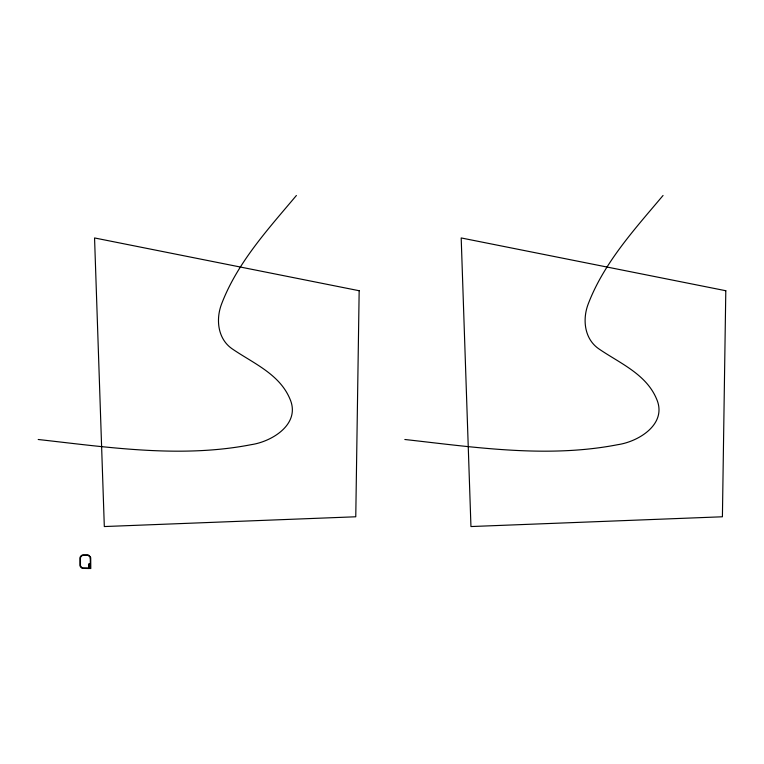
<?xml version="1.0" encoding="UTF-8"?>
<svg xmlns="http://www.w3.org/2000/svg" width="764" height="764" viewBox="0 0 764 764"><rect width="100%" height="100%" fill="white"/><g stroke="black" fill="none" stroke-linecap="round" stroke-linejoin="round"><path stroke-width="1.15" d="M296.403 195.479C268.202 229.057 237.346 262.549 221.522 304.148C215.744 319.323 217.692 338.49 231.702 348.508C252.674 363.043 279.452 373.787 289.957 398.999C300.882 423.867 272.28 441.573 251.194 444.667C180.858 458.4 108.574 447.341 38.2 439.491M663.047 195.479C634.836 229.057 603.99 262.549 588.156 304.148C582.378 319.323 584.326 338.49 598.336 348.508C619.308 363.043 646.086 373.787 656.591 398.999C667.526 423.867 638.914 441.573 617.828 444.667C547.492 458.4 475.218 447.341 404.834 439.491M90.305 558.627L90.286 568.521L90.792 568.521L90.715 557.854A3.677 3.677 0 0 0 90.333 556.822L88.739 555.237A3.524 3.524 0 0 0 87.717 554.874L82.913 554.874A3.562 3.562 0 0 0 81.891 555.247L81.28 555.657A4.04 4.04 0 0 0 80.506 556.498A3.543 3.543 0 0 0 79.953 557.835L79.953 565.503A3.562 3.562 0 0 0 80.506 566.84L81.576 567.91A3.572 3.572 0 0 0 82.569 568.368L89.388 568.521L89.388 568.024L83.028 567.958A3.123 3.123 0 0 1 81.863 567.49L80.927 566.563A3.085 3.085 0 0 1 80.449 565.398L80.449 557.94A3.046 3.046 0 0 1 80.764 557.051L80.927 556.784A3.524 3.524 0 0 1 81.605 556.049L82.13 555.686A3.085 3.085 0 0 1 83.018 555.371L87.621 555.361A3.104 3.104 0 0 1 88.509 555.686L89.722 556.794A3.285 3.285 0 0 1 90.228 557.968L90.305 558.627M359.166 290.731L355.766 516.779L104.315 526.549L94.555 237.948L359.166 290.731M725.8 290.731L722.41 516.779L470.949 526.549L461.189 237.948L725.8 290.731M89.388 563.861L88.557 564.367L89.388 563.861M89.388 565.245L88.557 565.752L89.388 565.245M89.388 566.63L88.557 567.136L89.388 566.63"/></g></svg>
